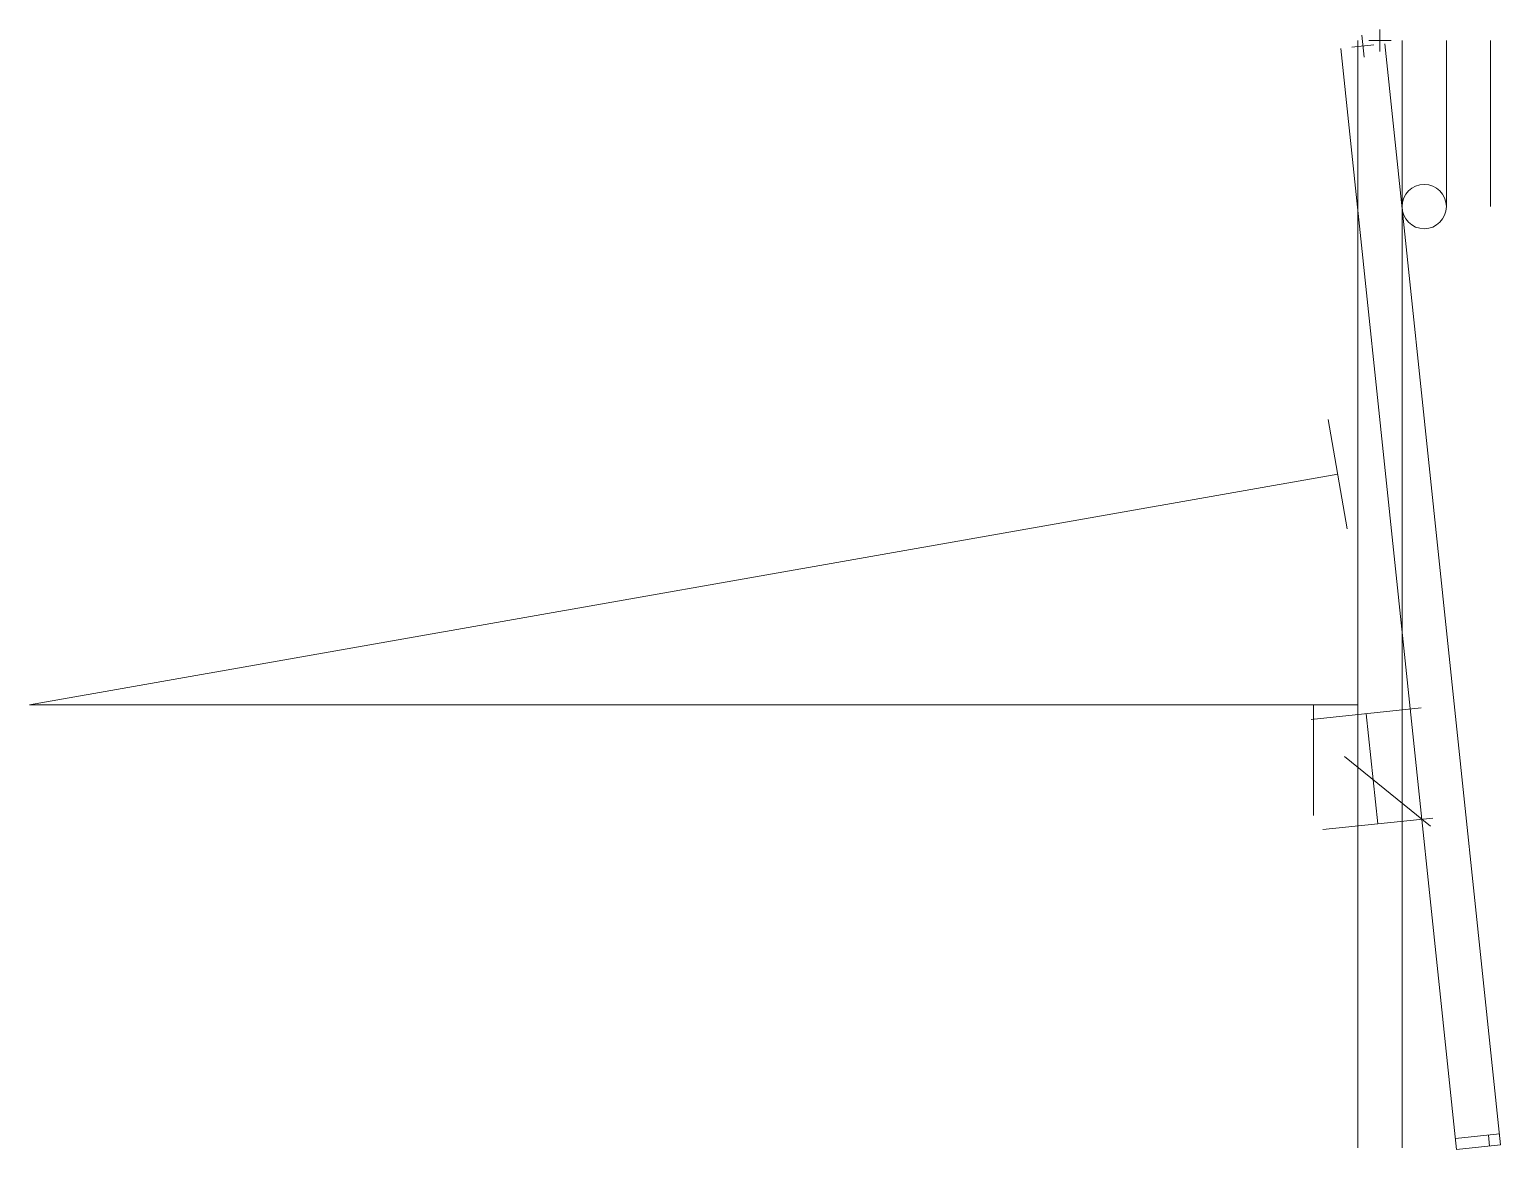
# Model space of a CAD drawing. Header units: millimetres. Extents: x -20 to 113, y 0 to 101.
import ezdxf

# ---------------------------------------------------------------- set-up
doc = ezdxf.new("R2010")
doc.units = ezdxf.units.MM
doc.layers.add('skeleton', color=1, linetype='CONTINUOUS', lineweight=0, true_color=0xff0000)

msp = doc.modelspace()

# ---------------------------------------------------------------- linework, layer by layer
at = {"layer": 'skeleton'}
for p, q in [((100, 100), (100, 0)), ((100.35, 100.49), (100.56, 98.51)), ((101, 100), (103, 100)), ((102, 101), (102, 99)), ((102.44, 99.71), (112.9, 0.26)), ((104, 100), (104, 0)), ((108, 85), (108, 100)), ((112, 100), (112, 85)), ((98.46, 99.29), (108.92, -0.16)), ((99.46, 99.4), (101.45, 99.6)), ((97.31, 65.76), (99.05, 55.91)), ((98.18, 60.84), (-20, 40)), ((100, 40), (-20, 40)), ((96, 40), (96, 30)), ((95.79, 38.68), (105.73, 39.72)), ((100.76, 39.2), (101.8, 29.26)), ((98.79, 35.34), (106.56, 29.04)), ((96.83, 28.73), (106.78, 29.78)), ((108.81, 0.83), (112.79, 1.25)), ((108.92, -0.16), (112.9, 0.26)), ((111.8, 1.15), (111.9, 0.15))]:
    msp.add_line(p, q, dxfattribs=at)
msp.add_circle((106, 85), 2, dxfattribs=at)

doc.saveas('drawing.dxf')
